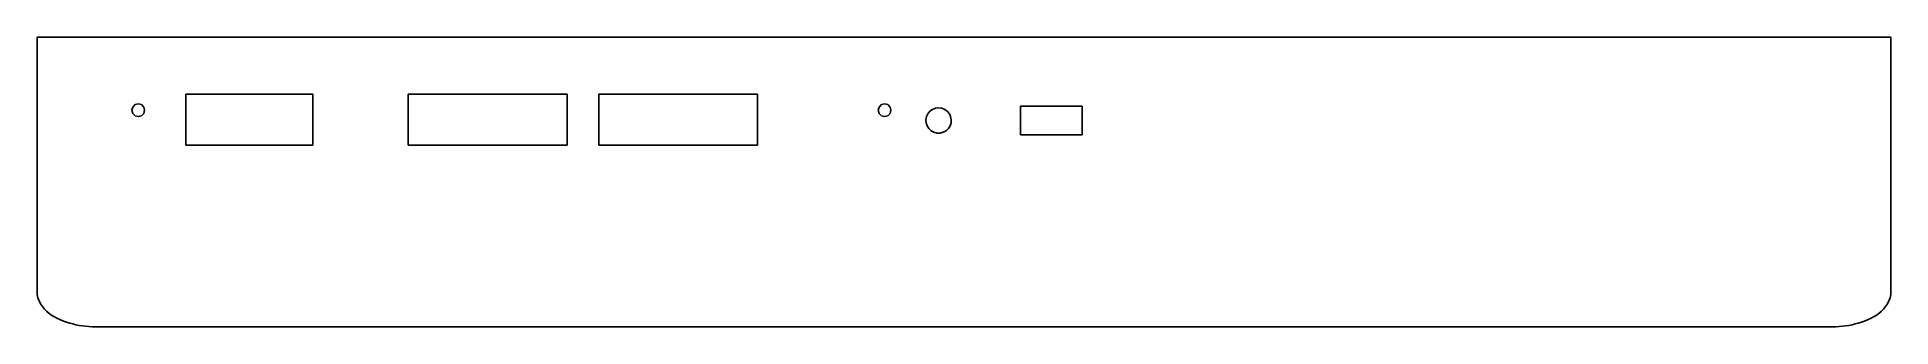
# Model space of a CAD drawing. Header units: metres. Extents: x -58 to 58, y 1 to 19.
import ezdxf

# ---------------------------------------------------------------- set-up
doc = ezdxf.new("R2010")
doc.units = ezdxf.units.M
doc.layers.add('UNIBODY', color=7, linetype='Continuous')

msp = doc.modelspace()

# ---------------------------------------------------------------- linework, layer by layer
at = {"layer": 'UNIBODY'}
for points in [[(58.37, 19), (58.17, 19), (57.97, 19), (57.77, 19), (57.57, 19), (57.37, 19), (57.17, 19), (56.97, 19), (56.77, 19), (56.57, 19), (56.37, 19), (56.17, 19), (55.97, 19), (55.77, 19), (55.57, 19), (55.37, 19), (55.17, 19), (54.97, 19), (54.77, 19), (54.57, 19), (54.37, 19), (54.17, 19), (53.97, 19), (53.77, 19), (53.57, 19), (53.37, 19), (53.17, 19), (52.97, 19), (52.77, 19), (52.57, 19), (52.37, 19), (52.17, 19), (51.96, 19), (51.76, 19), (51.56, 19), (51.36, 19), (51.16, 19), (50.96, 19), (50.76, 19), (50.56, 19), (50.36, 19), (50.16, 19), (49.96, 19), (49.76, 19), (49.56, 19), (49.36, 19), (49.16, 19), (48.96, 19), (48.76, 19), (48.56, 19), (48.36, 19), (48.16, 19), (47.96, 19), (47.76, 19), (47.56, 19), (47.36, 19), (47.16, 19), (46.96, 19), (46.76, 19), (46.56, 19), (46.36, 19), (46.16, 19), (45.96, 19), (45.76, 19), (45.56, 19), (45.36, 19), (45.16, 19), (44.96, 19), (44.76, 19), (44.56, 19), (44.36, 19), (44.16, 19), (43.95, 19), (43.75, 19), (43.55, 19), (43.35, 19), (43.15, 19), (42.95, 19), (42.75, 19), (42.55, 19), (42.35, 19), (42.15, 19), (41.95, 19), (41.75, 19), (41.55, 19), (41.35, 19), (41.15, 19), (40.95, 19), (40.75, 19), (40.55, 19), (40.35, 19), (40.15, 19), (39.95, 19), (39.75, 19), (39.55, 19), (39.35, 19), (39.15, 19), (38.95, 19), (38.75, 19), (38.55, 19), (38.35, 19), (38.15, 19), (37.95, 19), (37.75, 19), (37.55, 19), (37.35, 19), (37.15, 19), (36.95, 19), (36.75, 19), (36.55, 19), (36.35, 19), (36.15, 19), (35.94, 19), (35.74, 19), (35.54, 19), (35.34, 19), (35.14, 19), (34.94, 19), (34.74, 19), (34.54, 19), (34.34, 19), (34.14, 19), (33.94, 19), (33.74, 19), (33.54, 19), (33.34, 19), (33.14, 19), (32.94, 19), (32.74, 19), (32.54, 19), (32.34, 19), (32.14, 19), (31.94, 19), (31.74, 19), (31.54, 19), (31.34, 19), (31.14, 19), (30.94, 19), (30.74, 19), (30.54, 19), (30.34, 19), (30.14, 19), (29.94, 19), (29.74, 19), (29.54, 19), (29.34, 19), (29.14, 19), (28.94, 19), (28.74, 19), (28.54, 19), (28.34, 19), (28.14, 19), (27.93, 19), (27.73, 19), (27.53, 19), (27.33, 19), (27.13, 19), (26.93, 19), (26.73, 19), (26.53, 19), (26.33, 19), (26.13, 19), (25.93, 19), (25.73, 19), (25.53, 19), (25.33, 19), (25.13, 19), (24.93, 19), (24.73, 19), (24.53, 19), (24.33, 19), (24.13, 19), (23.93, 19), (23.73, 19), (23.53, 19), (23.33, 19), (23.13, 19), (22.93, 19), (22.73, 19), (22.53, 19), (22.33, 19), (22.13, 19), (21.93, 19), (21.73, 19), (21.53, 19), (21.33, 19), (21.13, 19), (20.93, 19), (20.73, 19), (20.53, 19), (20.33, 19), (20.13, 19), (19.92, 19), (19.72, 19), (19.52, 19), (19.32, 19), (19.12, 19), (18.92, 19), (18.72, 19), (18.52, 19), (18.32, 19), (18.12, 19), (17.92, 19), (17.72, 19), (17.52, 19), (17.32, 19), (17.12, 19), (16.92, 19), (16.72, 19), (16.52, 19), (16.32, 19), (16.12, 19), (15.92, 19), (15.72, 19), (15.52, 19), (15.32, 19), (15.12, 19), (14.92, 19), (14.72, 19), (14.52, 19), (14.32, 19), (14.12, 19), (13.92, 19), (13.72, 19), (13.52, 19), (13.32, 19), (13.12, 19), (12.92, 19), (12.72, 19), (12.52, 19), (12.32, 19), (12.12, 19), (11.91, 19), (11.71, 19), (11.51, 19), (11.31, 19), (11.11, 19), (10.91, 19), (10.71, 19), (10.51, 19), (10.31, 19), (10.11, 19), (9.91, 19), (9.71, 19), (9.51, 19), (9.31, 19), (9.11, 19), (8.91, 19), (8.71, 19), (8.51, 19), (8.31, 19), (8.11, 19), (7.91, 19), (7.71, 19), (7.51, 19), (7.31, 19), (7.11, 19), (6.91, 19), (6.71, 19), (6.51, 19), (6.31, 19), (6.11, 19), (5.91, 19), (5.71, 19), (5.51, 19), (5.31, 19), (5.11, 19), (4.91, 19), (4.71, 19), (4.51, 19), (4.31, 19), (4.11, 19), (3.9, 19), (3.7, 19), (3.5, 19), (3.3, 19), (3.1, 19), (2.9, 19), (2.7, 19), (2.5, 19), (2.3, 19), (2.1, 19), (1.9, 19), (1.7, 19), (1.5, 19), (1.3, 19), (1.1, 19), (0.9, 19), (0.7, 19), (0.5, 19), (0.3, 19), (0.1, 19), (-0.1, 19), (-0.3, 19), (-0.5, 19), (-0.7, 19), (-0.9, 19), (-1.1, 19), (-1.3, 19), (-1.5, 19), (-1.7, 19), (-1.9, 19), (-2.1, 19), (-2.3, 19), (-2.5, 19), (-2.7, 19), (-2.9, 19), (-3.1, 19), (-3.3, 19), (-3.5, 19), (-3.7, 19), (-3.9, 19), (-4.11, 19), (-4.31, 19), (-4.51, 19), (-4.71, 19), (-4.91, 19), (-5.11, 19), (-5.31, 19), (-5.51, 19), (-5.71, 19), (-5.91, 19), (-6.11, 19), (-6.31, 19), (-6.51, 19), (-6.71, 19), (-6.91, 19), (-7.11, 19), (-7.31, 19), (-7.51, 19), (-7.71, 19), (-7.91, 19), (-8.11, 19), (-8.31, 19), (-8.51, 19), (-8.71, 19), (-8.91, 19), (-9.11, 19), (-9.31, 19), (-9.51, 19), (-9.71, 19), (-9.91, 19), (-10.11, 19), (-10.31, 19), (-10.51, 19), (-10.71, 19), (-10.91, 19), (-11.11, 19), (-11.31, 19), (-11.51, 19), (-11.71, 19), (-11.91, 19), (-12.12, 19), (-12.32, 19), (-12.52, 19), (-12.72, 19), (-12.92, 19), (-13.12, 19), (-13.32, 19), (-13.52, 19), (-13.72, 19), (-13.92, 19), (-14.12, 19), (-14.32, 19), (-14.52, 19), (-14.72, 19), (-14.92, 19), (-15.12, 19), (-15.32, 19), (-15.52, 19), (-15.72, 19), (-15.92, 19), (-16.12, 19), (-16.32, 19), (-16.52, 19), (-16.72, 19), (-16.92, 19), (-17.12, 19), (-17.32, 19), (-17.52, 19), (-17.72, 19), (-17.92, 19), (-18.12, 19), (-18.32, 19), (-18.52, 19), (-18.72, 19), (-18.92, 19), (-19.12, 19), (-19.32, 19), (-19.52, 19), (-19.72, 19), (-19.92, 19), (-20.13, 19), (-20.33, 19), (-20.53, 19), (-20.73, 19), (-20.93, 19), (-21.13, 19), (-21.33, 19), (-21.53, 19), (-21.73, 19), (-21.93, 19), (-22.13, 19), (-22.33, 19), (-22.53, 19), (-22.73, 19), (-22.93, 19), (-23.13, 19), (-23.33, 19), (-23.53, 19), (-23.73, 19), (-23.93, 19), (-24.13, 19), (-24.33, 19), (-24.53, 19), (-24.73, 19), (-24.93, 19), (-25.13, 19), (-25.33, 19), (-25.53, 19), (-25.73, 19), (-25.93, 19), (-26.13, 19), (-26.33, 19), (-26.53, 19), (-26.73, 19), (-26.93, 19), (-27.13, 19), (-27.33, 19), (-27.53, 19), (-27.73, 19), (-27.93, 19), (-28.14, 19), (-28.34, 19), (-28.54, 19), (-28.74, 19), (-28.94, 19), (-29.14, 19), (-29.34, 19), (-29.54, 19), (-29.74, 19), (-29.94, 19), (-30.14, 19), (-30.34, 19), (-30.54, 19), (-30.74, 19), (-30.94, 19), (-31.14, 19), (-31.34, 19), (-31.54, 19), (-31.74, 19), (-31.94, 19), (-32.14, 19), (-32.34, 19), (-32.54, 19), (-32.74, 19), (-32.94, 19), (-33.14, 19), (-33.34, 19), (-33.54, 19), (-33.74, 19), (-33.94, 19), (-34.14, 19), (-34.34, 19), (-34.54, 19), (-34.74, 19), (-34.94, 19), (-35.14, 19), (-35.34, 19), (-35.54, 19), (-35.74, 19), (-35.94, 19), (-36.15, 19), (-36.35, 19), (-36.55, 19), (-36.75, 19), (-36.95, 19), (-37.15, 19), (-37.35, 19), (-37.55, 19), (-37.75, 19), (-37.95, 19), (-38.15, 19), (-38.35, 19), (-38.55, 19), (-38.75, 19), (-38.95, 19), (-39.15, 19), (-39.35, 19), (-39.55, 19), (-39.75, 19), (-39.95, 19), (-40.15, 19), (-40.35, 19), (-40.55, 19), (-40.75, 19), (-40.95, 19), (-41.15, 19), (-41.35, 19), (-41.55, 19), (-41.75, 19), (-41.95, 19), (-42.15, 19), (-42.35, 19), (-42.55, 19), (-42.75, 19), (-42.95, 19), (-43.15, 19), (-43.35, 19), (-43.55, 19), (-43.75, 19), (-43.95, 19), (-44.16, 19), (-44.36, 19), (-44.56, 19), (-44.76, 19), (-44.96, 19), (-45.16, 19), (-45.36, 19), (-45.56, 19), (-45.76, 19), (-45.96, 19), (-46.16, 19), (-46.36, 19), (-46.56, 19), (-46.76, 19), (-46.96, 19), (-47.16, 19), (-47.36, 19), (-47.56, 19), (-47.76, 19), (-47.96, 19), (-48.16, 19), (-48.36, 19), (-48.56, 19), (-48.76, 19), (-48.96, 19), (-49.16, 19), (-49.36, 19), (-49.56, 19), (-49.76, 19), (-49.96, 19), (-50.16, 19), (-50.36, 19), (-50.56, 19), (-50.76, 19), (-50.96, 19), (-51.16, 19), (-51.36, 19), (-51.56, 19), (-51.76, 19), (-51.96, 19), (-52.17, 19), (-52.37, 19), (-52.57, 19), (-52.77, 19), (-52.97, 19), (-53.17, 19), (-53.37, 19), (-53.57, 19), (-53.77, 19), (-53.97, 19), (-54.17, 19), (-54.37, 19), (-54.57, 19), (-54.77, 19), (-54.97, 19), (-55.17, 19), (-55.37, 19), (-55.57, 19), (-55.77, 19), (-55.97, 19), (-56.17, 19), (-56.37, 19), (-56.57, 19), (-56.77, 19), (-56.97, 19), (-57.17, 19), (-57.37, 19), (-57.57, 19), (-57.77, 19), (-57.97, 19), (-58.17, 19), (-58.37, 19)], [(-58.37, 3), (-58.37, 3.2), (-58.37, 3.4), (-58.37, 3.6), (-58.37, 3.8), (-58.37, 4), (-58.37, 4.2), (-58.37, 4.4), (-58.37, 4.6), (-58.37, 4.8), (-58.37, 5), (-58.37, 5.2), (-58.37, 5.4), (-58.37, 5.6), (-58.37, 5.8), (-58.37, 6), (-58.37, 6.2), (-58.37, 6.4), (-58.37, 6.6), (-58.37, 6.8), (-58.37, 7), (-58.37, 7.2), (-58.37, 7.4), (-58.37, 7.6), (-58.37, 7.8), (-58.37, 8), (-58.37, 8.2), (-58.37, 8.4), (-58.37, 8.6), (-58.37, 8.8), (-58.37, 9), (-58.37, 9.2), (-58.37, 9.4), (-58.37, 9.6), (-58.37, 9.8), (-58.37, 10), (-58.37, 10.2), (-58.37, 10.4), (-58.37, 10.6), (-58.37, 10.8), (-58.37, 11), (-58.37, 11.2), (-58.37, 11.4), (-58.37, 11.6), (-58.37, 11.8), (-58.37, 12), (-58.37, 12.2), (-58.37, 12.4), (-58.37, 12.6), (-58.37, 12.8), (-58.37, 13), (-58.37, 13.2), (-58.37, 13.4), (-58.37, 13.6), (-58.37, 13.8), (-58.37, 14), (-58.37, 14.2), (-58.37, 14.4), (-58.37, 14.6), (-58.37, 14.8), (-58.37, 15), (-58.37, 15.2), (-58.37, 15.4), (-58.37, 15.6), (-58.37, 15.8), (-58.37, 16), (-58.37, 16.2), (-58.37, 16.4), (-58.37, 16.6), (-58.37, 16.8), (-58.37, 17), (-58.37, 17.2), (-58.37, 17.4), (-58.37, 17.6), (-58.37, 17.8), (-58.37, 18), (-58.37, 18.2), (-58.37, 18.4), (-58.37, 18.6), (-58.37, 18.8), (-58.37, 19)], [(58.37, 3), (58.37, 3.2), (58.37, 3.4), (58.37, 3.6), (58.37, 3.8), (58.37, 4), (58.37, 4.2), (58.37, 4.4), (58.37, 4.6), (58.37, 4.8), (58.37, 5), (58.37, 5.2), (58.37, 5.4), (58.37, 5.6), (58.37, 5.8), (58.37, 6), (58.37, 6.2), (58.37, 6.4), (58.37, 6.6), (58.37, 6.8), (58.37, 7), (58.37, 7.2), (58.37, 7.4), (58.37, 7.6), (58.37, 7.8), (58.37, 8), (58.37, 8.2), (58.37, 8.4), (58.37, 8.6), (58.37, 8.8), (58.37, 9), (58.37, 9.2), (58.37, 9.4), (58.37, 9.6), (58.37, 9.8), (58.37, 10), (58.37, 10.2), (58.37, 10.4), (58.37, 10.6), (58.37, 10.8), (58.37, 11), (58.37, 11.2), (58.37, 11.4), (58.37, 11.6), (58.37, 11.8), (58.37, 12), (58.37, 12.2), (58.37, 12.4), (58.37, 12.6), (58.37, 12.8), (58.37, 13), (58.37, 13.2), (58.37, 13.4), (58.37, 13.6), (58.37, 13.8), (58.37, 14), (58.37, 14.2), (58.37, 14.4), (58.37, 14.6), (58.37, 14.8), (58.37, 15), (58.37, 15.2), (58.37, 15.4), (58.37, 15.6), (58.37, 15.8), (58.37, 16), (58.37, 16.2), (58.37, 16.4), (58.37, 16.6), (58.37, 16.8), (58.37, 17), (58.37, 17.2), (58.37, 17.4), (58.37, 17.6), (58.37, 17.8), (58.37, 18), (58.37, 18.2), (58.37, 18.4), (58.37, 18.6), (58.37, 18.8), (58.37, 19)], [(-41, 15.4), (-41.2, 15.4), (-41.4, 15.4), (-41.6, 15.4), (-41.8, 15.4), (-42, 15.4), (-42.2, 15.4), (-42.4, 15.4), (-42.6, 15.4), (-42.8, 15.4), (-43, 15.4), (-43.2, 15.4), (-43.4, 15.4), (-43.6, 15.4), (-43.8, 15.4), (-44, 15.4), (-44.2, 15.4), (-44.4, 15.4), (-44.6, 15.4), (-44.8, 15.4), (-45, 15.4), (-45.2, 15.4), (-45.4, 15.4), (-45.6, 15.4), (-45.8, 15.4), (-46, 15.4), (-46.2, 15.4), (-46.4, 15.4), (-46.6, 15.4), (-46.8, 15.4), (-47, 15.4), (-47.2, 15.4), (-47.4, 15.4), (-47.6, 15.4), (-47.8, 15.4), (-48, 15.4), (-48.2, 15.4), (-48.4, 15.4), (-48.6, 15.4), (-48.8, 15.4), (-49, 15.4)], [(-49, 12.2), (-49, 12.4), (-49, 12.6), (-49, 12.8), (-49, 13), (-49, 13.2), (-49, 13.4), (-49, 13.6), (-49, 13.8), (-49, 14), (-49, 14.2), (-49, 14.4), (-49, 14.6), (-49, 14.8), (-49, 15), (-49, 15.2), (-49, 15.4)], [(-41, 12.2), (-41, 12.4), (-41, 12.6), (-41, 12.8), (-41, 13), (-41, 13.2), (-41, 13.4), (-41, 13.6), (-41, 13.8), (-41, 14), (-41, 14.2), (-41, 14.4), (-41, 14.6), (-41, 14.8), (-41, 15), (-41, 15.2), (-41, 15.4)], [(-25, 15.4), (-25.2, 15.4), (-25.4, 15.4), (-25.6, 15.4), (-25.8, 15.4), (-26, 15.4), (-26.2, 15.4), (-26.4, 15.4), (-26.6, 15.4), (-26.8, 15.4), (-27, 15.4), (-27.2, 15.4), (-27.4, 15.4), (-27.6, 15.4), (-27.8, 15.4), (-28, 15.4), (-28.2, 15.4), (-28.4, 15.4), (-28.6, 15.4), (-28.8, 15.4), (-29, 15.4), (-29.2, 15.4), (-29.4, 15.4), (-29.6, 15.4), (-29.8, 15.4), (-30, 15.4), (-30.2, 15.4), (-30.4, 15.4), (-30.6, 15.4), (-30.8, 15.4), (-31, 15.4), (-31.2, 15.4), (-31.4, 15.4), (-31.6, 15.4), (-31.8, 15.4), (-32, 15.4), (-32.2, 15.4), (-32.4, 15.4), (-32.6, 15.4), (-32.8, 15.4), (-33, 15.4), (-33.2, 15.4), (-33.4, 15.4), (-33.6, 15.4), (-33.8, 15.4), (-34, 15.4), (-34.2, 15.4), (-34.4, 15.4), (-34.6, 15.4), (-34.8, 15.4), (-35, 15.4)], [(-35, 12.2), (-35, 12.4), (-35, 12.6), (-35, 12.8), (-35, 13), (-35, 13.2), (-35, 13.4), (-35, 13.6), (-35, 13.8), (-35, 14), (-35, 14.2), (-35, 14.4), (-35, 14.6), (-35, 14.8), (-35, 15), (-35, 15.2), (-35, 15.4)], [(-25, 12.2), (-25, 12.4), (-25, 12.6), (-25, 12.8), (-25, 13), (-25, 13.2), (-25, 13.4), (-25, 13.6), (-25, 13.8), (-25, 14), (-25, 14.2), (-25, 14.4), (-25, 14.6), (-25, 14.8), (-25, 15), (-25, 15.2), (-25, 15.4)], [(-13, 15.4), (-13.2, 15.4), (-13.4, 15.4), (-13.6, 15.4), (-13.8, 15.4), (-14, 15.4), (-14.2, 15.4), (-14.4, 15.4), (-14.6, 15.4), (-14.8, 15.4), (-15, 15.4), (-15.2, 15.4), (-15.4, 15.4), (-15.6, 15.4), (-15.8, 15.4), (-16, 15.4), (-16.2, 15.4), (-16.4, 15.4), (-16.6, 15.4), (-16.8, 15.4), (-17, 15.4), (-17.2, 15.4), (-17.4, 15.4), (-17.6, 15.4), (-17.8, 15.4), (-18, 15.4), (-18.2, 15.4), (-18.4, 15.4), (-18.6, 15.4), (-18.8, 15.4), (-19, 15.4), (-19.2, 15.4), (-19.4, 15.4), (-19.6, 15.4), (-19.8, 15.4), (-20, 15.4), (-20.2, 15.4), (-20.4, 15.4), (-20.6, 15.4), (-20.8, 15.4), (-21, 15.4), (-21.2, 15.4), (-21.4, 15.4), (-21.6, 15.4), (-21.8, 15.4), (-22, 15.4), (-22.2, 15.4), (-22.4, 15.4), (-22.6, 15.4), (-22.8, 15.4), (-23, 15.4)], [(-23, 12.2), (-23, 12.4), (-23, 12.6), (-23, 12.8), (-23, 13), (-23, 13.2), (-23, 13.4), (-23, 13.6), (-23, 13.8), (-23, 14), (-23, 14.2), (-23, 14.4), (-23, 14.6), (-23, 14.8), (-23, 15), (-23, 15.2), (-23, 15.4)], [(-13, 12.2), (-13, 12.4), (-13, 12.6), (-13, 12.8), (-13, 13), (-13, 13.2), (-13, 13.4), (-13, 13.6), (-13, 13.8), (-13, 14), (-13, 14.2), (-13, 14.4), (-13, 14.6), (-13, 14.8), (-13, 15), (-13, 15.2), (-13, 15.4)], [(-52, 14.8), (-51.8, 14.75), (-51.65, 14.6), (-51.6, 14.4), (-51.65, 14.2), (-51.8, 14.05), (-52, 14), (-52.2, 14.05), (-52.35, 14.2), (-52.4, 14.4), (-52.35, 14.6), (-52.2, 14.75), (-52, 14.8)], [(-5, 14.8), (-4.8, 14.75), (-4.65, 14.6), (-4.6, 14.4), (-4.65, 14.2), (-4.8, 14.05), (-5, 14), (-5.2, 14.05), (-5.35, 14.2), (-5.4, 14.4), (-5.35, 14.6), (-5.2, 14.75), (-5, 14.8)], [(-1.6, 14.55), (-1.4, 14.52), (-1.21, 14.45), (-1.05, 14.33), (-0.92, 14.18), (-0.84, 14), (-0.8, 13.8), (-0.81, 13.6), (-0.88, 13.41), (-0.98, 13.24), (-1.13, 13.1), (-1.31, 13.01), (-1.5, 12.96), (-1.7, 12.96), (-1.89, 13.01), (-2.07, 13.1), (-2.22, 13.24), (-2.32, 13.41), (-2.39, 13.6), (-2.4, 13.8), (-2.36, 14), (-2.28, 14.18), (-2.15, 14.33), (-1.99, 14.45), (-1.8, 14.52), (-1.6, 14.55)], [(3.55, 12.85), (3.55, 13.05), (3.55, 13.25), (3.55, 13.45), (3.55, 13.65), (3.55, 13.85), (3.55, 14.05), (3.55, 14.25), (3.55, 14.45), (3.55, 14.65)], [(7.45, 14.65), (7.24, 14.65), (7.04, 14.65), (6.83, 14.65), (6.63, 14.65), (6.42, 14.65), (6.22, 14.65), (6.01, 14.65), (5.81, 14.65), (5.6, 14.65), (5.4, 14.65), (5.19, 14.65), (4.99, 14.65), (4.78, 14.65), (4.58, 14.65), (4.37, 14.65), (4.17, 14.65), (3.96, 14.65), (3.76, 14.65), (3.55, 14.65)], [(7.45, 12.85), (7.45, 13.05), (7.45, 13.25), (7.45, 13.45), (7.45, 13.65), (7.45, 13.85), (7.45, 14.05), (7.45, 14.25), (7.45, 14.45), (7.45, 14.65)], [(7.45, 12.85), (7.24, 12.85), (7.04, 12.85), (6.83, 12.85), (6.63, 12.85), (6.42, 12.85), (6.22, 12.85), (6.01, 12.85), (5.81, 12.85), (5.6, 12.85), (5.4, 12.85), (5.19, 12.85), (4.99, 12.85), (4.78, 12.85), (4.58, 12.85), (4.37, 12.85), (4.17, 12.85), (3.96, 12.85), (3.76, 12.85), (3.55, 12.85)], [(-41, 12.2), (-41.2, 12.2), (-41.4, 12.2), (-41.6, 12.2), (-41.8, 12.2), (-42, 12.2), (-42.2, 12.2), (-42.4, 12.2), (-42.6, 12.2), (-42.8, 12.2), (-43, 12.2), (-43.2, 12.2), (-43.4, 12.2), (-43.6, 12.2), (-43.8, 12.2), (-44, 12.2), (-44.2, 12.2), (-44.4, 12.2), (-44.6, 12.2), (-44.8, 12.2), (-45, 12.2), (-45.2, 12.2), (-45.4, 12.2), (-45.6, 12.2), (-45.8, 12.2), (-46, 12.2), (-46.2, 12.2), (-46.4, 12.2), (-46.6, 12.2), (-46.8, 12.2), (-47, 12.2), (-47.2, 12.2), (-47.4, 12.2), (-47.6, 12.2), (-47.8, 12.2), (-48, 12.2), (-48.2, 12.2), (-48.4, 12.2), (-48.6, 12.2), (-48.8, 12.2), (-49, 12.2)], [(-25, 12.2), (-25.2, 12.2), (-25.4, 12.2), (-25.6, 12.2), (-25.8, 12.2), (-26, 12.2), (-26.2, 12.2), (-26.4, 12.2), (-26.6, 12.2), (-26.8, 12.2), (-27, 12.2), (-27.2, 12.2), (-27.4, 12.2), (-27.6, 12.2), (-27.8, 12.2), (-28, 12.2), (-28.2, 12.2), (-28.4, 12.2), (-28.6, 12.2), (-28.8, 12.2), (-29, 12.2), (-29.2, 12.2), (-29.4, 12.2), (-29.6, 12.2), (-29.8, 12.2), (-30, 12.2), (-30.2, 12.2), (-30.4, 12.2), (-30.6, 12.2), (-30.8, 12.2), (-31, 12.2), (-31.2, 12.2), (-31.4, 12.2), (-31.6, 12.2), (-31.8, 12.2), (-32, 12.2), (-32.2, 12.2), (-32.4, 12.2), (-32.6, 12.2), (-32.8, 12.2), (-33, 12.2), (-33.2, 12.2), (-33.4, 12.2), (-33.6, 12.2), (-33.8, 12.2), (-34, 12.2), (-34.2, 12.2), (-34.4, 12.2), (-34.6, 12.2), (-34.8, 12.2), (-35, 12.2)], [(-13, 12.2), (-13.2, 12.2), (-13.4, 12.2), (-13.6, 12.2), (-13.8, 12.2), (-14, 12.2), (-14.2, 12.2), (-14.4, 12.2), (-14.6, 12.2), (-14.8, 12.2), (-15, 12.2), (-15.2, 12.2), (-15.4, 12.2), (-15.6, 12.2), (-15.8, 12.2), (-16, 12.2), (-16.2, 12.2), (-16.4, 12.2), (-16.6, 12.2), (-16.8, 12.2), (-17, 12.2), (-17.2, 12.2), (-17.4, 12.2), (-17.6, 12.2), (-17.8, 12.2), (-18, 12.2), (-18.2, 12.2), (-18.4, 12.2), (-18.6, 12.2), (-18.8, 12.2), (-19, 12.2), (-19.2, 12.2), (-19.4, 12.2), (-19.6, 12.2), (-19.8, 12.2), (-20, 12.2), (-20.2, 12.2), (-20.4, 12.2), (-20.6, 12.2), (-20.8, 12.2), (-21, 12.2), (-21.2, 12.2), (-21.4, 12.2), (-21.6, 12.2), (-21.8, 12.2), (-22, 12.2), (-22.2, 12.2), (-22.4, 12.2), (-22.6, 12.2), (-22.8, 12.2), (-23, 12.2)], [(-58.37, 3), (-58.36, 2.8), (-58.32, 2.6), (-58.25, 2.4), (-58.15, 2.22), (-58.04, 2.05), (-57.91, 1.89), (-57.77, 1.75), (-57.61, 1.61), (-57.44, 1.49), (-57.27, 1.39), (-57.09, 1.29), (-56.9, 1.2), (-56.71, 1.12), (-56.52, 1.06), (-56.32, 1), (-56.13, 0.95), (-55.93, 0.9), (-55.72, 0.86), (-55.52, 0.83), (-55.32, 0.81), (-55.11, 0.79), (-54.91, 0.77), (-54.7, 0.77), (-54.5, 0.76)], [(58.37, 3), (58.36, 2.8), (58.32, 2.6), (58.25, 2.4), (58.15, 2.22), (58.04, 2.05), (57.91, 1.89), (57.77, 1.75), (57.61, 1.61), (57.44, 1.49), (57.27, 1.39), (57.09, 1.29), (56.9, 1.2), (56.71, 1.12), (56.52, 1.06), (56.32, 1), (56.13, 0.95), (55.93, 0.9), (55.72, 0.86), (55.52, 0.83), (55.32, 0.81), (55.11, 0.79), (54.91, 0.77), (54.7, 0.77), (54.5, 0.76)], [(-54.5, 0.76), (-54.3, 0.76), (-54.1, 0.76), (-53.9, 0.76), (-53.7, 0.76), (-53.5, 0.76), (-53.3, 0.76), (-53.1, 0.76), (-52.9, 0.76), (-52.7, 0.76), (-52.5, 0.76), (-52.3, 0.76), (-52.1, 0.76), (-51.9, 0.76), (-51.7, 0.76), (-51.5, 0.76), (-51.3, 0.76), (-51.1, 0.76), (-50.9, 0.76), (-50.7, 0.76), (-50.5, 0.76), (-50.3, 0.76), (-50.1, 0.76), (-49.9, 0.76), (-49.7, 0.76), (-49.5, 0.76), (-49.3, 0.76), (-49.1, 0.76), (-48.9, 0.76), (-48.7, 0.76), (-48.5, 0.76), (-48.3, 0.76), (-48.1, 0.76), (-47.9, 0.76), (-47.7, 0.76), (-47.5, 0.76), (-47.3, 0.76), (-47.1, 0.76), (-46.9, 0.76), (-46.7, 0.76), (-46.5, 0.76), (-46.3, 0.76), (-46.1, 0.76), (-45.9, 0.76), (-45.7, 0.76), (-45.5, 0.76), (-45.3, 0.76), (-45.1, 0.76), (-44.9, 0.76), (-44.7, 0.76), (-44.5, 0.76), (-44.3, 0.76), (-44.1, 0.76), (-43.9, 0.76), (-43.7, 0.76), (-43.5, 0.76), (-43.3, 0.76), (-43.1, 0.76), (-42.9, 0.76), (-42.7, 0.76), (-42.5, 0.76), (-42.3, 0.76), (-42.1, 0.76), (-41.9, 0.76), (-41.7, 0.76), (-41.5, 0.76), (-41.3, 0.76), (-41.1, 0.76), (-40.9, 0.76), (-40.7, 0.76), (-40.5, 0.76), (-40.3, 0.76), (-40.1, 0.76), (-39.9, 0.76), (-39.7, 0.76), (-39.5, 0.76), (-39.3, 0.76), (-39.1, 0.76), (-38.9, 0.76), (-38.7, 0.76), (-38.5, 0.76), (-38.3, 0.76), (-38.1, 0.76), (-37.9, 0.76), (-37.7, 0.76), (-37.5, 0.76), (-37.3, 0.76), (-37.1, 0.76), (-36.9, 0.76), (-36.7, 0.76), (-36.5, 0.76), (-36.3, 0.76), (-36.1, 0.76), (-35.9, 0.76), (-35.7, 0.76), (-35.5, 0.76), (-35.3, 0.76), (-35.1, 0.76), (-34.9, 0.76), (-34.7, 0.76), (-34.5, 0.76), (-34.3, 0.76), (-34.1, 0.76), (-33.9, 0.76), (-33.7, 0.76), (-33.5, 0.76), (-33.3, 0.76), (-33.1, 0.76), (-32.9, 0.76), (-32.7, 0.76), (-32.5, 0.76), (-32.3, 0.76), (-32.1, 0.76), (-31.9, 0.76), (-31.7, 0.76), (-31.5, 0.76), (-31.3, 0.76), (-31.1, 0.76), (-30.9, 0.76), (-30.7, 0.76), (-30.5, 0.76), (-30.3, 0.76), (-30.1, 0.76), (-29.9, 0.76), (-29.7, 0.76), (-29.5, 0.76), (-29.3, 0.76), (-29.1, 0.76), (-28.9, 0.76), (-28.7, 0.76), (-28.5, 0.76), (-28.3, 0.76), (-28.1, 0.76), (-27.9, 0.76), (-27.7, 0.76), (-27.5, 0.76), (-27.3, 0.76), (-27.1, 0.76), (-26.9, 0.76), (-26.7, 0.76), (-26.5, 0.76), (-26.3, 0.76), (-26.1, 0.76), (-25.9, 0.76), (-25.7, 0.76), (-25.5, 0.76), (-25.3, 0.76), (-25.1, 0.76), (-24.9, 0.76), (-24.7, 0.76), (-24.5, 0.76), (-24.3, 0.76), (-24.1, 0.76), (-23.9, 0.76), (-23.7, 0.76), (-23.5, 0.76), (-23.3, 0.76), (-23.1, 0.76), (-22.9, 0.76), (-22.7, 0.76), (-22.5, 0.76), (-22.3, 0.76), (-22.1, 0.76), (-21.9, 0.76), (-21.7, 0.76), (-21.5, 0.76), (-21.3, 0.76), (-21.1, 0.76), (-20.9, 0.76), (-20.7, 0.76), (-20.5, 0.76), (-20.3, 0.76), (-20.1, 0.76), (-19.9, 0.76), (-19.7, 0.76), (-19.5, 0.76), (-19.3, 0.76), (-19.1, 0.76), (-18.9, 0.76), (-18.7, 0.76), (-18.5, 0.76), (-18.3, 0.76), (-18.1, 0.76), (-17.9, 0.76), (-17.7, 0.76), (-17.5, 0.76), (-17.3, 0.76), (-17.1, 0.76), (-16.9, 0.76), (-16.7, 0.76), (-16.5, 0.76), (-16.3, 0.76), (-16.1, 0.76), (-15.9, 0.76), (-15.7, 0.76), (-15.5, 0.76), (-15.3, 0.76), (-15.1, 0.76), (-14.9, 0.76), (-14.7, 0.76), (-14.5, 0.76), (-14.3, 0.76), (-14.1, 0.76), (-13.9, 0.76), (-13.7, 0.76), (-13.5, 0.76), (-13.3, 0.76), (-13.1, 0.76), (-12.9, 0.76), (-12.7, 0.76), (-12.5, 0.76), (-12.3, 0.76), (-12.1, 0.76), (-11.9, 0.76), (-11.7, 0.76), (-11.5, 0.76), (-11.3, 0.76), (-11.1, 0.76), (-10.9, 0.76), (-10.7, 0.76), (-10.5, 0.76), (-10.3, 0.76), (-10.1, 0.76), (-9.9, 0.76), (-9.7, 0.76), (-9.5, 0.76), (-9.3, 0.76), (-9.1, 0.76), (-8.9, 0.76), (-8.7, 0.76), (-8.5, 0.76), (-8.3, 0.76), (-8.1, 0.76), (-7.9, 0.76), (-7.7, 0.76), (-7.5, 0.76), (-7.3, 0.76), (-7.1, 0.76), (-6.9, 0.76), (-6.7, 0.76), (-6.5, 0.76), (-6.3, 0.76), (-6.1, 0.76), (-5.9, 0.76), (-5.7, 0.76), (-5.5, 0.76), (-5.3, 0.76), (-5.1, 0.76), (-4.9, 0.76), (-4.7, 0.76), (-4.5, 0.76), (-4.3, 0.76), (-4.1, 0.76), (-3.9, 0.76), (-3.7, 0.76), (-3.5, 0.76), (-3.3, 0.76), (-3.1, 0.76), (-2.9, 0.76), (-2.7, 0.76), (-2.5, 0.76), (-2.3, 0.76), (-2.1, 0.76), (-1.9, 0.76), (-1.7, 0.76), (-1.5, 0.76), (-1.3, 0.76), (-1.1, 0.76), (-0.9, 0.76), (-0.7, 0.76), (-0.5, 0.76), (-0.3, 0.76), (-0.1, 0.76), (0.1, 0.76), (0.3, 0.76), (0.5, 0.76), (0.7, 0.76), (0.9, 0.76), (1.1, 0.76), (1.3, 0.76), (1.5, 0.76), (1.7, 0.76), (1.9, 0.76), (2.1, 0.76), (2.3, 0.76), (2.5, 0.76), (2.7, 0.76), (2.9, 0.76), (3.1, 0.76), (3.3, 0.76), (3.5, 0.76), (3.7, 0.76), (3.9, 0.76), (4.1, 0.76), (4.3, 0.76), (4.5, 0.76), (4.7, 0.76), (4.9, 0.76), (5.1, 0.76), (5.3, 0.76), (5.5, 0.76), (5.7, 0.76), (5.9, 0.76), (6.1, 0.76), (6.3, 0.76), (6.5, 0.76), (6.7, 0.76), (6.9, 0.76), (7.1, 0.76), (7.3, 0.76), (7.5, 0.76), (7.7, 0.76), (7.9, 0.76), (8.1, 0.76), (8.3, 0.76), (8.5, 0.76), (8.7, 0.76), (8.9, 0.76), (9.1, 0.76), (9.3, 0.76), (9.5, 0.76), (9.7, 0.76), (9.9, 0.76), (10.1, 0.76), (10.3, 0.76), (10.5, 0.76), (10.7, 0.76), (10.9, 0.76), (11.1, 0.76), (11.3, 0.76), (11.5, 0.76), (11.7, 0.76), (11.9, 0.76), (12.1, 0.76), (12.3, 0.76), (12.5, 0.76), (12.7, 0.76), (12.9, 0.76), (13.1, 0.76), (13.3, 0.76), (13.5, 0.76), (13.7, 0.76), (13.9, 0.76), (14.1, 0.76), (14.3, 0.76), (14.5, 0.76), (14.7, 0.76), (14.9, 0.76), (15.1, 0.76), (15.3, 0.76), (15.5, 0.76), (15.7, 0.76), (15.9, 0.76), (16.1, 0.76), (16.3, 0.76), (16.5, 0.76), (16.7, 0.76), (16.9, 0.76), (17.1, 0.76), (17.3, 0.76), (17.5, 0.76), (17.7, 0.76), (17.9, 0.76), (18.1, 0.76), (18.3, 0.76), (18.5, 0.76), (18.7, 0.76), (18.9, 0.76), (19.1, 0.76), (19.3, 0.76), (19.5, 0.76), (19.7, 0.76), (19.9, 0.76), (20.1, 0.76), (20.3, 0.76), (20.5, 0.76), (20.7, 0.76), (20.9, 0.76), (21.1, 0.76), (21.3, 0.76), (21.5, 0.76), (21.7, 0.76), (21.9, 0.76), (22.1, 0.76), (22.3, 0.76), (22.5, 0.76), (22.7, 0.76), (22.9, 0.76), (23.1, 0.76), (23.3, 0.76), (23.5, 0.76), (23.7, 0.76), (23.9, 0.76), (24.1, 0.76), (24.3, 0.76), (24.5, 0.76), (24.7, 0.76), (24.9, 0.76), (25.1, 0.76), (25.3, 0.76), (25.5, 0.76), (25.7, 0.76), (25.9, 0.76), (26.1, 0.76), (26.3, 0.76), (26.5, 0.76), (26.7, 0.76), (26.9, 0.76), (27.1, 0.76), (27.3, 0.76), (27.5, 0.76), (27.7, 0.76), (27.9, 0.76), (28.1, 0.76), (28.3, 0.76), (28.5, 0.76), (28.7, 0.76), (28.9, 0.76), (29.1, 0.76), (29.3, 0.76), (29.5, 0.76), (29.7, 0.76), (29.9, 0.76), (30.1, 0.76), (30.3, 0.76), (30.5, 0.76), (30.7, 0.76), (30.9, 0.76), (31.1, 0.76), (31.3, 0.76), (31.5, 0.76), (31.7, 0.76), (31.9, 0.76), (32.1, 0.76), (32.3, 0.76), (32.5, 0.76), (32.7, 0.76), (32.9, 0.76), (33.1, 0.76), (33.3, 0.76), (33.5, 0.76), (33.7, 0.76), (33.9, 0.76), (34.1, 0.76), (34.3, 0.76), (34.5, 0.76), (34.7, 0.76), (34.9, 0.76), (35.1, 0.76), (35.3, 0.76), (35.5, 0.76), (35.7, 0.76), (35.9, 0.76), (36.1, 0.76), (36.3, 0.76), (36.5, 0.76), (36.7, 0.76), (36.9, 0.76), (37.1, 0.76), (37.3, 0.76), (37.5, 0.76), (37.7, 0.76), (37.9, 0.76), (38.1, 0.76), (38.3, 0.76), (38.5, 0.76), (38.7, 0.76), (38.9, 0.76), (39.1, 0.76), (39.3, 0.76), (39.5, 0.76), (39.7, 0.76), (39.9, 0.76), (40.1, 0.76), (40.3, 0.76), (40.5, 0.76), (40.7, 0.76), (40.9, 0.76), (41.1, 0.76), (41.3, 0.76), (41.5, 0.76), (41.7, 0.76), (41.9, 0.76), (42.1, 0.76), (42.3, 0.76), (42.5, 0.76), (42.7, 0.76), (42.9, 0.76), (43.1, 0.76), (43.3, 0.76), (43.5, 0.76), (43.7, 0.76), (43.9, 0.76), (44.1, 0.76), (44.3, 0.76), (44.5, 0.76), (44.7, 0.76), (44.9, 0.76), (45.1, 0.76), (45.3, 0.76), (45.5, 0.76), (45.7, 0.76), (45.9, 0.76), (46.1, 0.76), (46.3, 0.76), (46.5, 0.76), (46.7, 0.76), (46.9, 0.76), (47.1, 0.76), (47.3, 0.76), (47.5, 0.76), (47.7, 0.76), (47.9, 0.76), (48.1, 0.76), (48.3, 0.76), (48.5, 0.76), (48.7, 0.76), (48.9, 0.76), (49.1, 0.76), (49.3, 0.76), (49.5, 0.76), (49.7, 0.76), (49.9, 0.76), (50.1, 0.76), (50.3, 0.76), (50.5, 0.76), (50.7, 0.76), (50.9, 0.76), (51.1, 0.76), (51.3, 0.76), (51.5, 0.76), (51.7, 0.76), (51.9, 0.76), (52.1, 0.76), (52.3, 0.76), (52.5, 0.76), (52.7, 0.76), (52.9, 0.76), (53.1, 0.76), (53.3, 0.76), (53.5, 0.76), (53.7, 0.76), (53.9, 0.76), (54.1, 0.76), (54.3, 0.76), (54.5, 0.76)]]:
    msp.add_lwpolyline(points, dxfattribs=at)

doc.saveas('drawing.dxf')
